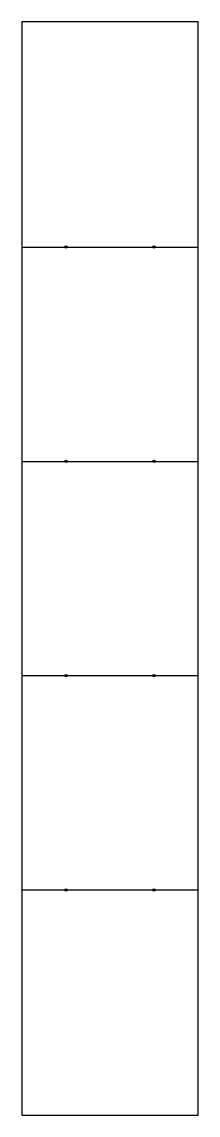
# Model space of a CAD drawing. Header units: millimetres. Extents: x 0 to 290, y 0 to 1800.
import ezdxf

# ---------------------------------------------------------------- set-up
doc = ezdxf.new("R2010")
doc.units = ezdxf.units.MM
for name, color, linetype in [('CUT', 7, 'Continuous'), ('DRILL', 1, 'Continuous'), ('MARK', 5, 'Continuous')]:
    doc.layers.add(name, color=color, linetype=linetype)

msp = doc.modelspace()

# ---------------------------------------------------------------- linework, layer by layer
at = {"layer": 'CUT'}
for p, q in [((0, 1800), (0, 0)), ((290, 1800), (0, 1800)), ((290, 0), (290, 1800)), ((0, 0), (290, 0))]:
    msp.add_line(p, q, dxfattribs=at)
at = {"layer": 'DRILL'}
for centre in [(72.5, 1429.2), (217.5, 1429.2), (72.5, 1076.4), (217.5, 1076.4), (72.5, 723.6), (217.5, 723.6), (72.5, 370.8), (217.5, 370.8)]:
    msp.add_circle(centre, 2, dxfattribs=at)
at = {"layer": 'MARK'}
for p, q in [((0, 1429.2), (290, 1429.2)), ((0, 1076.4), (290, 1076.4)), ((0, 723.6), (290, 723.6)), ((0, 370.8), (290, 370.8))]:
    msp.add_line(p, q, dxfattribs=at)

doc.saveas('drawing.dxf')
